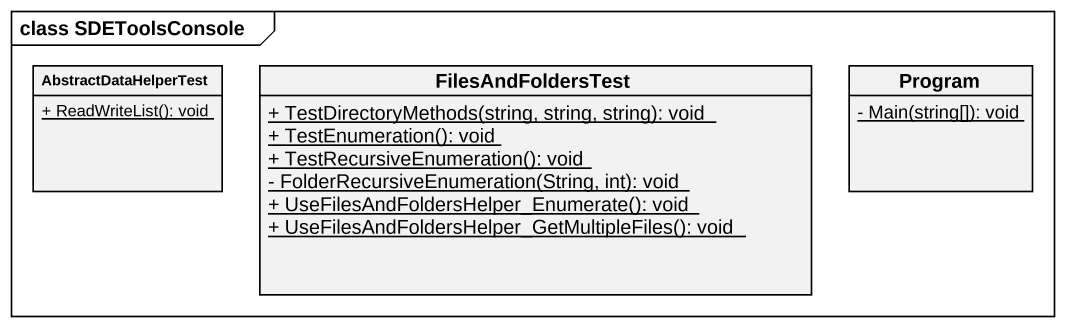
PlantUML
@startuml
mainframe class SDEToolsConsole
hide circle
hide empty members
skinparam classAttributeIconSize 0
class AbstractDataHelperTest {
  {static} + ReadWriteList(): void
}
class FilesAndFoldersTest {
  {static} + TestDirectoryMethods(string, string, string): void
  {static} + TestEnumeration(): void
  {static} + TestRecursiveEnumeration(): void
  {static} - FolderRecursiveEnumeration(String, int): void
  {static} + UseFilesAndFoldersHelper_Enumerate(): void
  {static} + UseFilesAndFoldersHelper_GetMultipleFiles(): void
}
class Program {
  {static} - Main(string[]): void
}
@enduml
